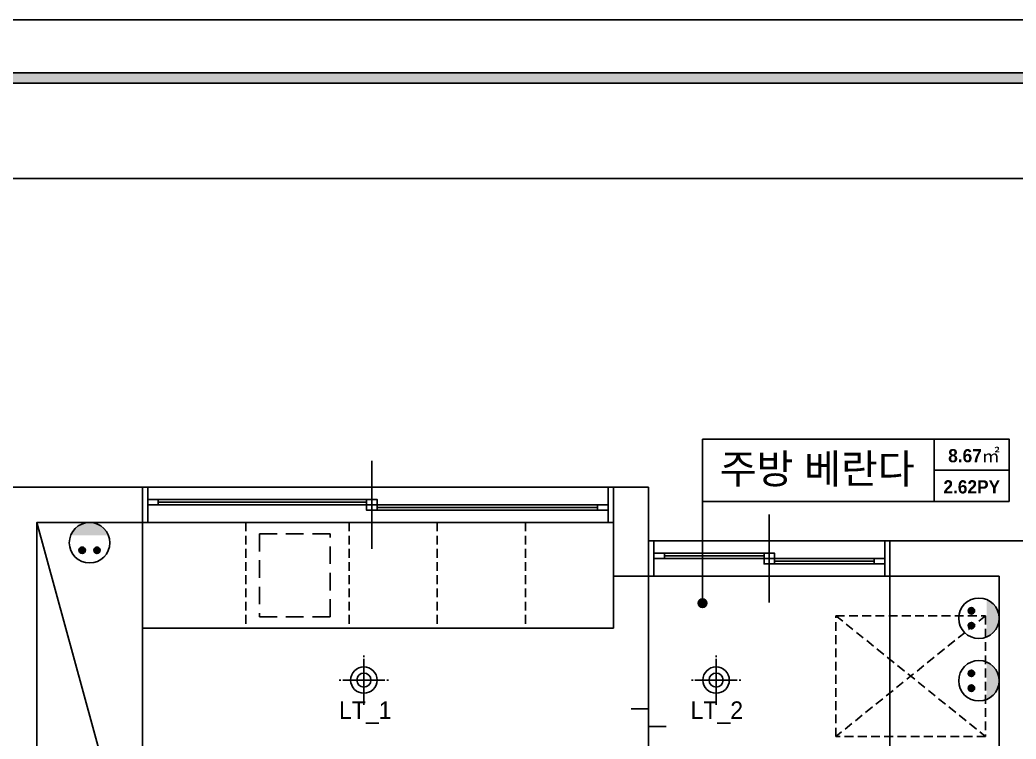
# Model space of a CAD drawing. Header units: millimetres. Extents: x 359270 to 411470, y 57550 to 89768.
# Drawn here: x 394814 to 400470, y 71885 to 75970 of the extents above; entities that cross this region are included whole.
import ezdxf
from ezdxf.enums import TextEntityAlignment as Align

# ---------------------------------------------------------------- set-up
doc = ezdxf.new("R2010")
doc.units = ezdxf.units.MM
doc.header["$LTSCALE"] = 100
doc.linetypes.add('DASHED', pattern=[0.75, 0.5, -0.25])
doc.linetypes.add('DASHEDX2', pattern=[1.5, 1, -0.5])
doc.layers.get('DEFPOINTS').update_dxf_attribs({"color": 248})
for name, color, linetype in [('0-ELC TEXT', 7, 'Continuous'), ('03-TEXT', 3, 'Continuous'), ('04_FUR', 6, 'Continuous'), ('06-FUR', 6, 'Continuous'), ('C-WALL1', 2, 'Continuous'), ('CEIL-DOOR', 6, 'Continuous'), ('F-WIN', 4, 'Continuous'), ('FORM(YOURNAME)-1', 1, 'Continuous'), ('FORM(YOURNAME)-11', 1, 'Continuous'), ('FUR', 8, 'DASHED'), ('HAT', 5, 'Continuous'), ('RC-LIGHT', 7, 'Continuous'), ('U-LANP', 6, 'Continuous'), ('설비', 140, 'Continuous')]:
    doc.layers.add(name, color=color, linetype=linetype)
doc.styles.add('YOURNAME', font='HY울릉도M.TTF')
doc.styles.add('넥슨고딕', font='NEXONLv1GothicBold.ttf')
doc.styles.add('코레일둥고', font='Korail_Round_Gothic_Medium.ttf')

# ---------------------------------------------------------------- blocks, each defined once
blk = doc.blocks.new('FORM-ELEVATION')
at = {"layer": 'FORM(YOURNAME)-11'}
h = blk.add_hatch(color=256, dxfattribs=at)
h.dxf.hatch_style = 1
h.paths.add_polyline_path([(-10309, 35708), (71691, 35708), (71691, 35508), (-10309, 35508)])
h.paths.add_polyline_path([(-10309, -21492), (71691, -21492), (71691, -21692), (-10309, -21692)])
at = {"layer": 'DEFPOINTS', "color": 158}
for points in [[(-10309, -21692), (71691, -21692), (71691, 35708), (-10309, 35708)], [(-8309, 33708), (61071, 33708), (61071, -19692), (-8309, -19692)]]:
    blk.add_lwpolyline(points, close=True, dxfattribs=at)
at = {"layer": 'FORM(YOURNAME)-11', "color": 250}
blk.add_lwpolyline([(-11309, -22692), (72691, -22692), (72691, 36708), (-11309, 36708)], close=True, dxfattribs=at)
at = {"layer": 'FORM(YOURNAME)-11'}
blk.add_lwpolyline([(-10309, 35708), (71691, 35708), (71691, 35508), (-10309, 35508)], close=True, dxfattribs=at)
at = {"layer": 'FORM(YOURNAME)-11', "color": 3, "style": 'YOURNAME'}
for tag, height, p in [('1', 450, (71041, -1219)), ('2', 450, (71041, -1863)), ('3', 450, (71041, -3150)), ('4', 450, (71041, -5081)), ('5', 515, (71041, -7398)), ('6', 515, (71041, -9650)), ('7', 515, (71041, -11903)), ('8', 515, (71041, -14155)), ('9', 515, (71041, -16408)), ('10', 515, (66791, -18596)), ('11', 515, (71041, -18660)), ('12', 515, (66791, -20848)), ('13', 515, (71041, -20848))]:
    blk.add_attdef(tag, text='', height=height, dxfattribs=at).set_placement(p, align=Align.MIDDLE_RIGHT)
blk = doc.blocks.new('FLLROP')
blk.add_line((373954, 72810), (373954, 71630))
at = {"layer": 'C-WALL1'}
for p, q in [((372584, 73315), (368910, 73315)), ((372584, 73315), (372584, 72810)), ((369710, 73115), (369110, 73115)), ((369110, 73115), (369110, 70930)), ((372384, 73115), (369710, 73115)), ((372384, 72810), (372384, 73115)), ((374774, 73010), (373954, 73010)), ((372584, 72810), (372384, 72810)), ((374574, 72810), (373954, 72810)), ((374574, 71630), (374574, 72810))]:
    blk.add_line(p, q, dxfattribs=at)
at = {"layer": 'F-WIN'}
for p, q in [((371012, 73465), (371012, 72965)), ((369710, 73115), (369710, 73315)), ((369710, 73115), (369710, 73315)), ((372384, 73315), (369710, 73315)), ((369710, 73315), (369710, 73115)), ((369740, 73315), (369740, 73115)), ((372354, 73115), (372354, 73315)), ((372384, 73115), (372384, 73315)), ((372384, 73115), (372384, 73315)), ((372384, 73115), (372384, 73315)), ((369800, 73245), (370983, 73245)), ((370983, 73230), (369800, 73230)), ((369800, 73215), (370983, 73215)), ((371043, 73215), (372294, 73215)), ((372294, 73200), (371043, 73200)), ((371043, 73185), (372294, 73185)), ((373269, 73160), (373269, 72660)), ((369710, 73115), (372384, 73115)), ((373954, 73010), (372584, 73010)), ((372584, 72810), (372584, 73010)), ((373954, 73010), (372584, 73010)), ((372584, 73010), (372584, 72810)), ((372614, 73010), (372614, 72810)), ((373924, 72810), (373924, 73010)), ((373954, 72810), (373954, 73010)), ((373954, 72810), (373954, 73010)), ((373954, 72810), (373954, 73010)), ((372674, 72940), (373239, 72940)), ((373239, 72925), (372674, 72925)), ((372674, 72910), (373239, 72910)), ((373299, 72910), (373864, 72910)), ((373864, 72895), (373299, 72895)), ((373299, 72880), (373864, 72880)), ((373954, 72810), (372584, 72810)), ((372584, 72810), (373954, 72810))]:
    blk.add_line(p, q, dxfattribs=at)
for points in [[(369800, 73215), (369800, 73245), (369740, 73245), (369740, 73215)], [(371043, 73215), (371043, 73245), (370983, 73245), (370983, 73215)], [(371043, 73185), (371043, 73215), (370983, 73215), (370983, 73185)], [(372354, 73185), (372354, 73215), (372294, 73215), (372294, 73185)], [(372674, 72910), (372674, 72940), (372614, 72940), (372614, 72910)], [(373299, 72910), (373299, 72940), (373239, 72940), (373239, 72910)], [(373299, 72880), (373299, 72910), (373239, 72910), (373239, 72880)], [(373924, 72880), (373924, 72910), (373864, 72910), (373864, 72880)]]:
    blk.add_lwpolyline(points, close=True, dxfattribs=at)
blk = doc.blocks.new('CJSWJDERH')
at = {"color": 8}
blk.add_line((398384, 72810), (398384, 71630), dxfattribs=at)
blk.add_lwpolyline([(398284, 72056), (398384, 72056), (398384, 71956), (398484, 71956)], dxfattribs=at)
at = {"layer": '04_FUR', "color": 8}
blk.add_line((395510, 70930), (394910, 73115), dxfattribs=at)
blk.add_lwpolyline([(394910, 70930), (395510, 70930), (395510, 73115), (394910, 73115)], close=True, dxfattribs=at)
blk.add_lwpolyline([(395510, 73115), (395510, 72515), (398184, 72515), (398184, 73115), (395510, 73115)], dxfattribs=at)
at = {"layer": '06-FUR', "color": 8, "linetype": 'DASHEDX2'}
blk.add_lwpolyline([(396174.9, 72579.5), (396574.9, 72579.5), (396574.9, 73050.5), (396174.9, 73050.5)], close=True, dxfattribs=at)
at = {"layer": 'FUR', "color": 8}
for p, q in [((396097, 73115), (396097, 72515)), ((396684, 73115), (396684, 72515)), ((397184, 73115), (397184, 72515)), ((397684, 73115), (397684, 72515)), ((400296.8, 72585.3), (399446.8, 71899.3)), ((399446.8, 72585.3), (400296.8, 71899.3))]:
    blk.add_line(p, q, dxfattribs=at)
blk.add_lwpolyline([(400296.8, 72585.3), (400296.8, 71899.3), (399446.8, 71899.3), (399446.8, 72585.3)], close=True, dxfattribs=at)
blk.add_blockref('FLLROP', (25800, 0))
blk = doc.blocks.new('매입등')
at = {"layer": 'HAT', "color": 1}
for p, q in [((0, 140), (0, 130)), ((0, 120), (0, -120)), ((-140, 0), (-130, 0)), ((120, 0), (-120, 0)), ((140, 0), (130, 0)), ((-140, 0), (-130, 0)), ((0, -140), (0, -130))]:
    blk.add_line(p, q, dxfattribs=at)
blk.add_circle((0, 0), 40, dxfattribs=at)
at = {"layer": 'U-LANP'}
blk.add_circle((0, 0), 75, dxfattribs=at)
blk = doc.blocks.new('A$C59950440')
at = {"layer": 'CEIL-DOOR'}
blk.add_blockref('매입등', (140, 140), dxfattribs=at)
blk = doc.blocks.new('egoo')
at = {"layer": '설비'}
h = blk.add_hatch(color=140, dxfattribs=at)
edge = h.paths.add_edge_path()
edge.add_arc((1015645.3, 443433.7), 22.3, 0, 360)
h = blk.add_hatch(color=140, dxfattribs=at)
edge = h.paths.add_edge_path()
edge.add_arc((1015747.7, 443433.7), 22.3, 0, 360)
h = blk.add_hatch(color=140, dxfattribs=at)
edge = h.paths.add_edge_path()
edge.add_line((1015826.3, 443329.1), (1015566.6, 443329.1))
edge.add_ellipse((1015696.5, 443381.5), major_axis=(99, 99), ratio=1, start_angle=156.95778, end_angle=293.04222)
at = {"layer": '설비', "color": 140}
for centre, radius in [((1015696.5, 443381.5), 140), ((1015645.3, 443433.7), 22.3), ((1015747.7, 443433.7), 22.3)]:
    blk.add_circle(centre, radius, dxfattribs=at)

msp = doc.modelspace()

# ---------------------------------------------------------------- hatches: boundary and pattern name
at = {"layer": '0-ELC TEXT'}
h = msp.add_hatch(color=256, dxfattribs=at)
h.dxf.hatch_style = 1
edge = h.paths.add_edge_path()
edge.add_arc((398689.6, 72656.9), 25, -270, 90, ccw=False)

# ---------------------------------------------------------------- linework, layer by layer
for p, q in [((400005.4, 73235), (400005.4, 73588.8)), ((400005.4, 73411.9), (400430.1, 73411.9)), ((398689.6, 73235), (398689.6, 72656.9))]:
    msp.add_line(p, q, dxfattribs=at)
msp.add_lwpolyline([(398689.6, 73588.8), (400430.1, 73588.8), (400430.1, 73235), (398689.6, 73235)], close=True, dxfattribs=at)
msp.add_circle((398689.6, 72656.9), 25, dxfattribs=at)

# ---------------------------------------------------------------- block references
msp.add_blockref('CJSWJDERH', (0, 0))
at = {"layer": 'FORM(YOURNAME)-1', "xscale": 0.3, "yscale": 0.3, "zscale": 0.3}
msp.add_blockref('FORM-ELEVATION', (389062.6, 64957.5), dxfattribs=at)
at = {"layer": 'RC-LIGHT', "xscale": -1}
for p in [(396907, 72080), (398907, 72080)]:
    msp.add_blockref('A$C59950440', p, dxfattribs=at)
at = {"layer": '설비', "color": 140, "xscale": 0.8214285869294655, "yscale": 0.8214285869294655, "zscale": 0.8214285869294655}
for p, rotation in [((1229532.1, 437206.2), 180), ((764465.3, -761751.1), 90), ((764465.3, -762106.1), 90)]:
    msp.add_blockref('egoo', p, dxfattribs=dict(at, rotation=rotation))

# ---------------------------------------------------------------- texts
at = {"layer": '03-TEXT'}
for s, height, style, p in [('주방 베란다', 166.67, '코레일둥고', (399341.1, 73336.5)), ('8.67㎡', 75, '넥슨고딕', (400231.1, 73457)), ('2.62PY', 75, '넥슨고딕', (400218.3, 73280.1))]:
    msp.add_text(s, height=height, dxfattribs=dict(at, style=style)).set_placement(p, align=Align.CENTER)
at = {"layer": '설비', "color": 30, "style": '코레일둥고'}
for s, p in [('LT_1', (396625.9, 71998.8)), ('LT_2', (398621.9, 71998.8))]:
    msp.add_text(s, height=100, dxfattribs=at).set_placement(p)

doc.saveas('drawing.dxf')
